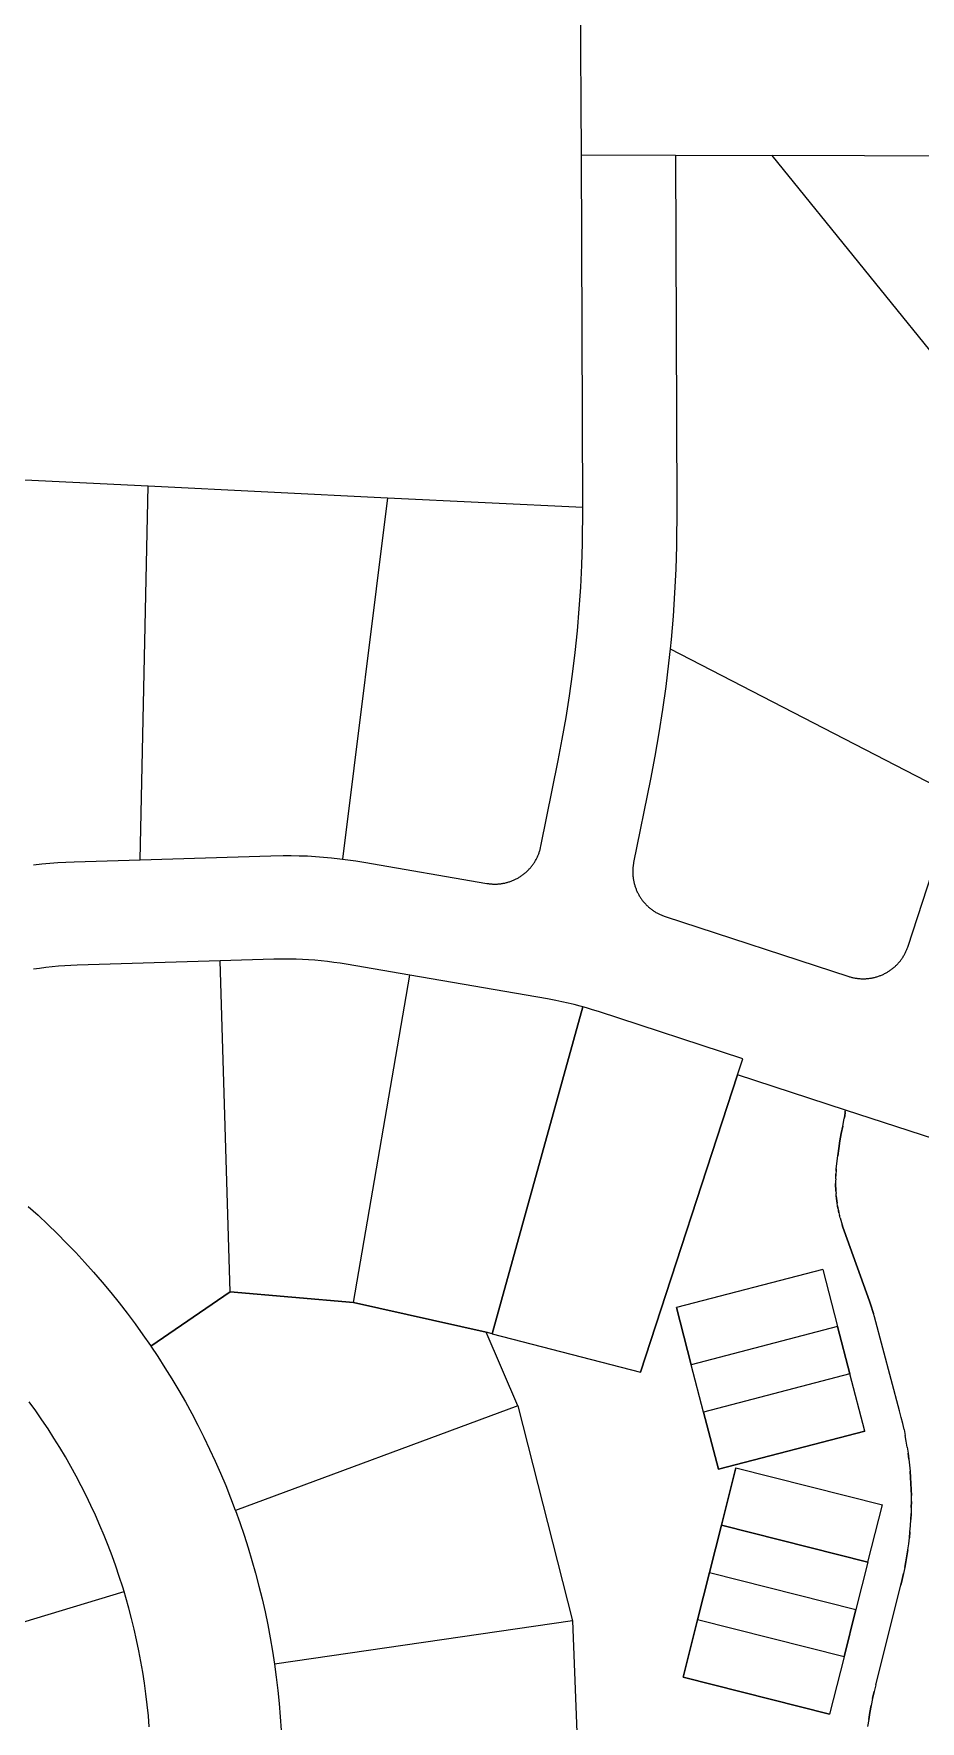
# Model space of a CAD drawing. Header units: feet. Extents: x 865220 to 2774701, y -2240498 to 961524.
# Drawn here: x 2767417 to 2767888, y 958093 to 958989 of the extents above; entities that cross this region are included whole.
import ezdxf

# ---------------------------------------------------------------- set-up
doc = ezdxf.new("R2010")
doc.units = ezdxf.units.FT
doc.header["$LTSCALE"] = 0.015
doc.header["$MEASUREMENT"] = 0
doc.layers.add('Parcels', color=7, linetype='Continuous', lineweight=0)

msp = doc.modelspace()

# ---------------------------------------------------------------- linework, layer by layer
at = {"layer": 'Parcels', "lineweight": 5}
for p, q in [((2767708.25, 958925.08), (2767704.11, 959828.99)), ((2767709.07, 958737.91), (2767708.25, 958925.08)), ((2767708.25, 958925.08), (2767758.25, 958924.91)), ((2767758.25, 958924.91), (2767759.06, 958738.13)), ((2767758.25, 958924.91), (2767809.68, 958924.73)), ((2767991.72, 958699.78), (2767809.68, 958924.73)), ((2767809.68, 958924.73), (2767809.68, 958924.73)), ((2768001.41, 958924.06), (2767809.68, 958924.73)), ((2767322.85, 958756.89), (2767478.05, 958749.27)), ((2767473.76, 958550.83), (2767478.05, 958749.27)), ((2767478.05, 958749.27), (2767605.19, 958743.02)), ((2767478.05, 958749.27), (2767478.05, 958749.27)), ((2767605.19, 958743.02), (2767581.29, 958551.17)), ((2767605.19, 958743.02), (2767709.07, 958737.91)), ((2767605.19, 958743.02), (2767605.19, 958743.02)), ((2767708.87, 958718.75), (2767709.07, 958737.91)), ((2767709.07, 958737.91), (2767709.07, 958737.91)), ((2767759.06, 958738.13), (2767758.85, 958717.53)), ((2767708.49, 958707.14), (2767708.87, 958718.75)), ((2767758.85, 958717.53), (2767758.44, 958705.04)), ((2767707.9, 958695.54), (2767708.49, 958707.14)), ((2767758.44, 958705.04), (2767757.81, 958692.57)), ((2767707.11, 958683.95), (2767707.9, 958695.54)), ((2767757.81, 958692.57), (2767756.96, 958680.11)), ((2767706.12, 958672.38), (2767707.11, 958683.95)), ((2767756.96, 958680.11), (2767755.89, 958667.67)), ((2767704.92, 958660.82), (2767706.12, 958672.38)), ((2767755.89, 958667.67), (2767755.39, 958662.86)), ((2767703.53, 958649.29), (2767704.92, 958660.82)), ((2767754.61, 958655.25), (2767753.11, 958642.85)), ((2767755.39, 958662.86), (2767754.61, 958655.25)), ((2767755.39, 958662.86), (2767908.87, 958583.64)), ((2767701.93, 958637.79), (2767703.53, 958649.29)), ((2767700.13, 958626.31), (2767701.93, 958637.79)), ((2767753.11, 958642.85), (2767751.39, 958630.49)), ((2767751.39, 958630.49), (2767749.46, 958618.15)), ((2767698.14, 958614.87), (2767700.13, 958626.31)), ((2767695.94, 958603.47), (2767698.14, 958614.87)), ((2767749.46, 958618.15), (2767747.31, 958605.85)), ((2767686.76, 958557.94), (2767695.94, 958603.47)), ((2767747.31, 958605.85), (2767744.95, 958593.58)), ((2767744.95, 958593.58), (2767736.03, 958549.38)), ((2767881.83, 958504.86), (2767902, 958566.82)), ((2767686.43, 958556.51), (2767686.53, 958556.93)), ((2767686.53, 958556.93), (2767686.63, 958557.36)), ((2767686.63, 958557.36), (2767686.76, 958557.94)), ((2767417.26, 958548.16), (2767421.54, 958548.63)), ((2767421.54, 958548.63), (2767425.84, 958549.03)), ((2767425.84, 958549.03), (2767430.13, 958549.35)), ((2767430.13, 958549.35), (2767434.44, 958549.59)), ((2767434.44, 958549.59), (2767438.75, 958549.76)), ((2767438.75, 958549.76), (2767473.76, 958550.83)), ((2767473.76, 958550.83), (2767543.2, 958552.96)), ((2767543.2, 958552.96), (2767549.76, 958553.07)), ((2767549.76, 958553.07), (2767554.07, 958553.05)), ((2767554.07, 958553.05), (2767558.38, 958552.96)), ((2767558.38, 958552.96), (2767562.68, 958552.79)), ((2767562.68, 958552.79), (2767566.99, 958552.54)), ((2767566.99, 958552.54), (2767571.29, 958552.22)), ((2767571.29, 958552.22), (2767575.58, 958551.83)), ((2767575.58, 958551.83), (2767579.86, 958551.36)), ((2767579.86, 958551.36), (2767581.29, 958551.17)), ((2767581.29, 958551.17), (2767584.14, 958550.81)), ((2767584.14, 958550.81), (2767588.4, 958550.19)), ((2767588.4, 958550.19), (2767592.66, 958549.5)), ((2767592.66, 958549.5), (2767658.01, 958538.25)), ((2767682.02, 958547.57), (2767682.28, 958547.92)), ((2767682.28, 958547.92), (2767682.54, 958548.27)), ((2767682.54, 958548.27), (2767682.79, 958548.63)), ((2767682.79, 958548.63), (2767683.04, 958548.99)), ((2767683.04, 958548.99), (2767683.28, 958549.35)), ((2767683.28, 958549.35), (2767683.51, 958549.72)), ((2767683.51, 958549.72), (2767683.73, 958550.09)), ((2767683.73, 958550.09), (2767683.95, 958550.47)), ((2767683.95, 958550.47), (2767684.17, 958550.85)), ((2767684.17, 958550.85), (2767684.37, 958551.24)), ((2767684.37, 958551.24), (2767684.57, 958551.62)), ((2767684.57, 958551.62), (2767684.77, 958552.01)), ((2767684.77, 958552.01), (2767684.95, 958552.41)), ((2767684.95, 958552.41), (2767685.13, 958552.81)), ((2767685.13, 958552.81), (2767685.3, 958553.21)), ((2767685.3, 958553.21), (2767685.47, 958553.61)), ((2767685.47, 958553.61), (2767685.63, 958554.02)), ((2767685.63, 958554.02), (2767685.78, 958554.43)), ((2767685.78, 958554.43), (2767685.92, 958554.84)), ((2767685.92, 958554.84), (2767686.06, 958555.25)), ((2767686.06, 958555.25), (2767686.19, 958555.67)), ((2767686.19, 958555.67), (2767686.31, 958556.09)), ((2767686.31, 958556.09), (2767686.43, 958556.51)), ((2767735.75, 958547.66), (2767735.7, 958547.22)), ((2767735.81, 958548.09), (2767735.75, 958547.66)), ((2767735.88, 958548.52), (2767735.81, 958548.09)), ((2767735.95, 958548.95), (2767735.88, 958548.52)), ((2767736.03, 958549.38), (2767735.95, 958548.95)), ((2767668.4, 958538.65), (2767668.82, 958538.76)), ((2767668.82, 958538.76), (2767669.24, 958538.88)), ((2767669.24, 958538.88), (2767669.66, 958539.01)), ((2767669.66, 958539.01), (2767670.08, 958539.14)), ((2767670.08, 958539.14), (2767670.49, 958539.28)), ((2767670.49, 958539.28), (2767670.9, 958539.43)), ((2767670.9, 958539.43), (2767671.31, 958539.58)), ((2767671.31, 958539.58), (2767671.71, 958539.74)), ((2767671.71, 958539.74), (2767672.12, 958539.91)), ((2767672.12, 958539.91), (2767672.52, 958540.09)), ((2767672.52, 958540.09), (2767672.91, 958540.27)), ((2767672.91, 958540.27), (2767673.3, 958540.46)), ((2767673.3, 958540.46), (2767673.69, 958540.65)), ((2767673.69, 958540.65), (2767674.08, 958540.86)), ((2767674.08, 958540.86), (2767674.46, 958541.07)), ((2767674.46, 958541.07), (2767674.84, 958541.28)), ((2767674.84, 958541.28), (2767675.22, 958541.51)), ((2767675.22, 958541.51), (2767675.59, 958541.74)), ((2767675.59, 958541.74), (2767675.95, 958541.97)), ((2767675.95, 958541.97), (2767676.32, 958542.21)), ((2767676.32, 958542.21), (2767676.68, 958542.46)), ((2767676.68, 958542.46), (2767677.03, 958542.72)), ((2767677.03, 958542.72), (2767677.38, 958542.98)), ((2767677.38, 958542.98), (2767677.73, 958543.25)), ((2767677.73, 958543.25), (2767678.07, 958543.52)), ((2767678.07, 958543.52), (2767678.4, 958543.8)), ((2767678.4, 958543.8), (2767678.73, 958544.08)), ((2767678.73, 958544.08), (2767679.06, 958544.37)), ((2767679.06, 958544.37), (2767679.38, 958544.67)), ((2767679.38, 958544.67), (2767679.69, 958544.97)), ((2767679.69, 958544.97), (2767680, 958545.28)), ((2767680, 958545.28), (2767680.31, 958545.59)), ((2767680.31, 958545.59), (2767680.61, 958545.91)), ((2767680.61, 958545.91), (2767680.9, 958546.23)), ((2767680.9, 958546.23), (2767681.19, 958546.56)), ((2767681.19, 958546.56), (2767681.47, 958546.89)), ((2767681.47, 958546.89), (2767681.75, 958547.23)), ((2767681.75, 958547.23), (2767682.02, 958547.57)), ((2767735.55, 958545.05), (2767735.54, 958544.61)), ((2767735.54, 958544.61), (2767735.54, 958544.18)), ((2767735.54, 958544.18), (2767735.55, 958543.74)), ((2767735.56, 958545.48), (2767735.55, 958545.05)), ((2767735.55, 958543.74), (2767735.57, 958543.3)), ((2767735.58, 958545.92), (2767735.56, 958545.48)), ((2767735.57, 958543.3), (2767735.59, 958542.87)), ((2767735.61, 958546.35), (2767735.58, 958545.92)), ((2767735.59, 958542.87), (2767735.62, 958542.43)), ((2767735.65, 958546.79), (2767735.61, 958546.35)), ((2767735.62, 958542.43), (2767735.66, 958542)), ((2767735.7, 958547.22), (2767735.65, 958546.79)), ((2767735.66, 958542), (2767735.71, 958541.56)), ((2767735.71, 958541.56), (2767735.76, 958541.13)), ((2767735.76, 958541.13), (2767735.82, 958540.7)), ((2767735.82, 958540.7), (2767735.89, 958540.27)), ((2767735.89, 958540.27), (2767735.97, 958539.84)), ((2767735.97, 958539.84), (2767736.05, 958539.41)), ((2767736.05, 958539.41), (2767736.14, 958538.98)), ((2767736.14, 958538.98), (2767736.24, 958538.56)), ((2767658.01, 958538.25), (2767658.45, 958538.18)), ((2767658.45, 958538.18), (2767658.88, 958538.11)), ((2767658.88, 958538.11), (2767659.31, 958538.06)), ((2767659.31, 958538.06), (2767659.74, 958538.01)), ((2767659.74, 958538.01), (2767660.18, 958537.97)), ((2767660.18, 958537.97), (2767660.61, 958537.94)), ((2767660.61, 958537.94), (2767661.05, 958537.91)), ((2767661.05, 958537.91), (2767661.48, 958537.9)), ((2767661.48, 958537.9), (2767661.92, 958537.89)), ((2767661.92, 958537.89), (2767662.36, 958537.88)), ((2767662.36, 958537.88), (2767662.79, 958537.89)), ((2767662.79, 958537.89), (2767663.23, 958537.9)), ((2767663.23, 958537.9), (2767663.67, 958537.92)), ((2767663.67, 958537.92), (2767664.1, 958537.95)), ((2767664.1, 958537.95), (2767664.54, 958537.99)), ((2767664.54, 958537.99), (2767664.97, 958538.03)), ((2767664.97, 958538.03), (2767665.4, 958538.08)), ((2767665.4, 958538.08), (2767665.83, 958538.14)), ((2767665.83, 958538.14), (2767666.27, 958538.21)), ((2767666.27, 958538.21), (2767666.7, 958538.28)), ((2767666.7, 958538.28), (2767667.12, 958538.36)), ((2767667.12, 958538.36), (2767667.55, 958538.45)), ((2767667.55, 958538.45), (2767667.98, 958538.55)), ((2767667.98, 958538.55), (2767668.4, 958538.65)), ((2767736.24, 958538.56), (2767736.35, 958538.14)), ((2767736.35, 958538.14), (2767736.46, 958537.71)), ((2767736.46, 958537.71), (2767736.58, 958537.3)), ((2767736.58, 958537.3), (2767736.71, 958536.88)), ((2767736.71, 958536.88), (2767736.85, 958536.46)), ((2767736.85, 958536.46), (2767736.99, 958536.05)), ((2767736.99, 958536.05), (2767737.14, 958535.64)), ((2767737.14, 958535.64), (2767737.3, 958535.23)), ((2767737.3, 958535.23), (2767737.46, 958534.83)), ((2767737.46, 958534.83), (2767737.63, 958534.43)), ((2767737.63, 958534.43), (2767737.81, 958534.03)), ((2767737.81, 958534.03), (2767737.99, 958533.64)), ((2767737.99, 958533.64), (2767738.19, 958533.24)), ((2767738.19, 958533.24), (2767738.38, 958532.86)), ((2767738.38, 958532.86), (2767738.59, 958532.47)), ((2767738.59, 958532.47), (2767738.8, 958532.09)), ((2767738.8, 958532.09), (2767739.02, 958531.71)), ((2767739.02, 958531.71), (2767739.25, 958531.34)), ((2767739.25, 958531.34), (2767739.48, 958530.97)), ((2767739.48, 958530.97), (2767739.72, 958530.6)), ((2767739.72, 958530.6), (2767739.96, 958530.24)), ((2767739.96, 958530.24), (2767740.21, 958529.89)), ((2767740.21, 958529.89), (2767740.47, 958529.53)), ((2767740.47, 958529.53), (2767740.73, 958529.19)), ((2767740.73, 958529.19), (2767741, 958528.84)), ((2767741, 958528.84), (2767741.28, 958528.5)), ((2767741.28, 958528.5), (2767741.56, 958528.17)), ((2767741.56, 958528.17), (2767741.84, 958527.84)), ((2767741.84, 958527.84), (2767742.14, 958527.52)), ((2767742.14, 958527.52), (2767742.43, 958527.2)), ((2767742.43, 958527.2), (2767742.74, 958526.88)), ((2767742.74, 958526.88), (2767743.05, 958526.58)), ((2767743.05, 958526.58), (2767743.36, 958526.27)), ((2767743.36, 958526.27), (2767743.68, 958525.98)), ((2767743.68, 958525.98), (2767744.01, 958525.69)), ((2767744.01, 958525.69), (2767744.34, 958525.4)), ((2767744.34, 958525.4), (2767744.67, 958525.12)), ((2767744.67, 958525.12), (2767745.01, 958524.85)), ((2767745.01, 958524.85), (2767745.35, 958524.58)), ((2767745.35, 958524.58), (2767745.7, 958524.32)), ((2767745.7, 958524.32), (2767746.06, 958524.06)), ((2767746.06, 958524.06), (2767746.41, 958523.81)), ((2767746.41, 958523.81), (2767746.78, 958523.57)), ((2767746.78, 958523.57), (2767747.14, 958523.33)), ((2767747.14, 958523.33), (2767747.51, 958523.1)), ((2767747.51, 958523.1), (2767747.89, 958522.88)), ((2767747.89, 958522.88), (2767748.27, 958522.66)), ((2767748.27, 958522.66), (2767748.65, 958522.45)), ((2767748.65, 958522.45), (2767749.03, 958522.24)), ((2767749.03, 958522.24), (2767749.42, 958522.05)), ((2767749.42, 958522.05), (2767749.81, 958521.86)), ((2767749.81, 958521.86), (2767750.21, 958521.67)), ((2767750.21, 958521.67), (2767750.61, 958521.5)), ((2767750.61, 958521.5), (2767751.01, 958521.33)), ((2767751.01, 958521.33), (2767751.42, 958521.16)), ((2767751.42, 958521.16), (2767751.82, 958521.01)), ((2767751.82, 958521.01), (2767752.23, 958520.86)), ((2767752.23, 958520.86), (2767752.78, 958520.67)), ((2767752.78, 958520.67), (2767850.3, 958488.84)), ((2767881.05, 958502.81), (2767881.22, 958503.21)), ((2767881.22, 958503.21), (2767881.38, 958503.62)), ((2767881.38, 958503.62), (2767881.54, 958504.02)), ((2767881.54, 958504.02), (2767881.68, 958504.43)), ((2767881.68, 958504.43), (2767881.83, 958504.86)), ((2767427.06, 958493.91), (2767423.73, 958493.55)), ((2767430.4, 958494.22), (2767427.06, 958493.91)), ((2767433.74, 958494.47), (2767430.4, 958494.22)), ((2767437.08, 958494.66), (2767433.74, 958494.47)), ((2767440.43, 958494.79), (2767437.08, 958494.66)), ((2767516.29, 958497.12), (2767440.43, 958494.79)), ((2767544.88, 958497.99), (2767516.29, 958497.12)), ((2767521.67, 958321.33), (2767516.29, 958497.12)), ((2767549.98, 958498.08), (2767544.88, 958497.99)), ((2767553.33, 958498.06), (2767549.98, 958498.08)), ((2767556.68, 958497.99), (2767553.33, 958498.06)), ((2767560.03, 958497.86), (2767556.68, 958497.99)), ((2767563.37, 958497.67), (2767560.03, 958497.86)), ((2767566.71, 958497.42), (2767563.37, 958497.67)), ((2767570.05, 958497.11), (2767566.71, 958497.42)), ((2767573.38, 958496.74), (2767570.05, 958497.11)), ((2767576.71, 958496.32), (2767573.38, 958496.74)), ((2767580.02, 958495.84), (2767576.71, 958496.32)), ((2767583.33, 958495.3), (2767580.02, 958495.84)), ((2767617.05, 958489.5), (2767583.33, 958495.3)), ((2767874.43, 958493.72), (2767874.76, 958494.01)), ((2767874.76, 958494.01), (2767875.08, 958494.3)), ((2767875.08, 958494.3), (2767875.4, 958494.6)), ((2767875.4, 958494.6), (2767875.71, 958494.91)), ((2767875.71, 958494.91), (2767876.02, 958495.22)), ((2767876.02, 958495.22), (2767876.32, 958495.53)), ((2767876.32, 958495.53), (2767876.61, 958495.85)), ((2767876.61, 958495.85), (2767876.9, 958496.18)), ((2767876.9, 958496.18), (2767877.19, 958496.51)), ((2767877.19, 958496.51), (2767877.46, 958496.85)), ((2767877.46, 958496.85), (2767877.74, 958497.19)), ((2767877.74, 958497.19), (2767878, 958497.53)), ((2767878, 958497.53), (2767878.26, 958497.88)), ((2767878.26, 958497.88), (2767878.51, 958498.24)), ((2767878.51, 958498.24), (2767878.76, 958498.6)), ((2767878.76, 958498.6), (2767879, 958498.96)), ((2767879, 958498.96), (2767879.24, 958499.33)), ((2767879.24, 958499.33), (2767879.47, 958499.7)), ((2767879.47, 958499.7), (2767879.69, 958500.08)), ((2767879.69, 958500.08), (2767879.9, 958500.46)), ((2767879.9, 958500.46), (2767880.11, 958500.84)), ((2767880.11, 958500.84), (2767880.32, 958501.23)), ((2767880.32, 958501.23), (2767880.51, 958501.62)), ((2767880.51, 958501.62), (2767880.7, 958502.01)), ((2767880.7, 958502.01), (2767880.88, 958502.41)), ((2767880.88, 958502.41), (2767881.05, 958502.81)), ((2767420.4, 958493.13), (2767417.09, 958492.65)), ((2767423.73, 958493.55), (2767420.4, 958493.13)), ((2767587.12, 958315.67), (2767617.05, 958489.5)), ((2767617.05, 958489.5), (2767617.05, 958489.5)), ((2767690.33, 958476.88), (2767617.05, 958489.5)), ((2767850.3, 958488.84), (2767850.72, 958488.71)), ((2767850.72, 958488.71), (2767851.14, 958488.58)), ((2767851.14, 958488.58), (2767851.56, 958488.47)), ((2767851.56, 958488.47), (2767851.98, 958488.36)), ((2767851.98, 958488.36), (2767852.4, 958488.26)), ((2767852.4, 958488.26), (2767852.83, 958488.16)), ((2767852.83, 958488.16), (2767853.25, 958488.07)), ((2767853.25, 958488.07), (2767853.68, 958487.99)), ((2767853.68, 958487.99), (2767854.11, 958487.92)), ((2767854.11, 958487.92), (2767854.55, 958487.86)), ((2767854.55, 958487.86), (2767854.98, 958487.8)), ((2767854.98, 958487.8), (2767855.41, 958487.75)), ((2767855.41, 958487.75), (2767855.85, 958487.71)), ((2767855.85, 958487.71), (2767856.28, 958487.67)), ((2767856.28, 958487.67), (2767856.72, 958487.64)), ((2767856.72, 958487.64), (2767857.15, 958487.62)), ((2767857.15, 958487.62), (2767857.59, 958487.61)), ((2767857.59, 958487.61), (2767858.02, 958487.61)), ((2767858.02, 958487.61), (2767858.46, 958487.61)), ((2767858.46, 958487.61), (2767858.9, 958487.62)), ((2767858.9, 958487.62), (2767859.33, 958487.64)), ((2767859.33, 958487.64), (2767859.77, 958487.67)), ((2767859.77, 958487.67), (2767860.2, 958487.7)), ((2767860.2, 958487.7), (2767860.64, 958487.74)), ((2767860.64, 958487.74), (2767861.07, 958487.79)), ((2767861.07, 958487.79), (2767861.5, 958487.85)), ((2767861.5, 958487.85), (2767861.93, 958487.91)), ((2767861.93, 958487.91), (2767862.37, 958487.98)), ((2767862.37, 958487.98), (2767862.79, 958488.06)), ((2767862.79, 958488.06), (2767863.22, 958488.15)), ((2767863.22, 958488.15), (2767863.65, 958488.24)), ((2767863.65, 958488.24), (2767864.07, 958488.34)), ((2767864.07, 958488.34), (2767864.49, 958488.45)), ((2767864.49, 958488.45), (2767864.92, 958488.57)), ((2767864.92, 958488.57), (2767865.33, 958488.69)), ((2767865.33, 958488.69), (2767865.75, 958488.82)), ((2767865.75, 958488.82), (2767866.16, 958488.96)), ((2767866.16, 958488.96), (2767866.58, 958489.1)), ((2767866.58, 958489.1), (2767866.98, 958489.26)), ((2767866.98, 958489.26), (2767867.39, 958489.42)), ((2767867.39, 958489.42), (2767867.79, 958489.58)), ((2767867.79, 958489.58), (2767868.19, 958489.76)), ((2767868.19, 958489.76), (2767868.59, 958489.94)), ((2767868.59, 958489.94), (2767868.99, 958490.12)), ((2767868.99, 958490.12), (2767869.38, 958490.32)), ((2767869.38, 958490.32), (2767869.76, 958490.52)), ((2767869.76, 958490.52), (2767870.15, 958490.73)), ((2767870.15, 958490.73), (2767870.53, 958490.94)), ((2767870.53, 958490.94), (2767870.9, 958491.16)), ((2767870.9, 958491.16), (2767871.28, 958491.39)), ((2767871.28, 958491.39), (2767871.64, 958491.62)), ((2767871.64, 958491.62), (2767872.01, 958491.86)), ((2767872.01, 958491.86), (2767872.37, 958492.11)), ((2767872.37, 958492.11), (2767872.72, 958492.36)), ((2767872.72, 958492.36), (2767873.07, 958492.62)), ((2767873.07, 958492.62), (2767873.42, 958492.89)), ((2767873.42, 958492.89), (2767873.76, 958493.16)), ((2767873.76, 958493.16), (2767874.1, 958493.43)), ((2767874.1, 958493.43), (2767874.43, 958493.72)), ((2767694.65, 958476.09), (2767690.33, 958476.88)), ((2767690.33, 958476.88), (2767690.33, 958476.88)), ((2767697.93, 958475.41), (2767694.65, 958476.09)), ((2767660.93, 958299.13), (2767708.97, 958472.71)), ((2767708.97, 958472.71), (2767660.93, 958299.13)), ((2767701.2, 958474.68), (2767697.93, 958475.41)), ((2767704.46, 958473.9), (2767701.2, 958474.68)), ((2767707.7, 958473.05), (2767704.46, 958473.9)), ((2767708.97, 958472.71), (2767707.7, 958473.05)), ((2767710.93, 958472.15), (2767708.97, 958472.71)), ((2767714.14, 958471.2), (2767710.93, 958472.15)), ((2767717.33, 958470.19), (2767714.14, 958471.2)), ((2767794.02, 958445.16), (2767717.33, 958470.19)), ((2767717.33, 958470.19), (2767717.33, 958470.19)), ((2767791.23, 958436.6), (2767794.02, 958445.16)), ((2767739.7, 958278.73), (2767791.23, 958436.6)), ((2767791.23, 958436.6), (2767739.7, 958278.73)), ((2767848.51, 958417.9), (2767791.23, 958436.6)), ((2767847.12, 958409.41), (2767847.94, 958413.34)), ((2767847.94, 958413.34), (2767848.03, 958413.77)), ((2767848.03, 958413.77), (2767847.94, 958413.34)), ((2767848.03, 958413.77), (2767848.12, 958414.19)), ((2767848.12, 958414.19), (2767848.19, 958414.62)), ((2767848.19, 958414.62), (2767848.12, 958414.19)), ((2767848.19, 958414.62), (2767848.26, 958415.06)), ((2767848.26, 958415.06), (2767848.19, 958414.62)), ((2767848.26, 958415.06), (2767848.32, 958415.49)), ((2767848.32, 958415.49), (2767848.26, 958415.06)), ((2767848.32, 958415.49), (2767848.37, 958415.92)), ((2767848.37, 958415.92), (2767848.41, 958416.35)), ((2767848.41, 958416.35), (2767848.37, 958415.92)), ((2767848.41, 958416.35), (2767848.45, 958416.79)), ((2767848.45, 958416.79), (2767848.48, 958417.22)), ((2767848.48, 958417.22), (2767848.45, 958416.79)), ((2767848.48, 958417.22), (2767848.51, 958417.9)), ((2767848.51, 958417.9), (2767848.51, 958417.9)), ((2767902.58, 958400.26), (2767848.51, 958417.9)), ((2767845.67, 958401.52), (2767846.36, 958405.47)), ((2767846.36, 958405.47), (2767845.67, 958401.52)), ((2767846.36, 958405.47), (2767847.12, 958409.41)), ((2767847.12, 958409.41), (2767846.36, 958405.47)), ((2767844.5, 958393.57), (2767845.05, 958397.55)), ((2767845.05, 958397.55), (2767844.5, 958393.57)), ((2767845.05, 958397.55), (2767845.67, 958401.52)), ((2767845.67, 958401.52), (2767845.05, 958397.55)), ((2767843.6, 958385.38), (2767843.72, 958386.68)), ((2767843.72, 958386.68), (2767843.6, 958385.38)), ((2767843.72, 958386.68), (2767844.5, 958393.57)), ((2767843.36, 958380.15), (2767843.35, 958378.84)), ((2767843.37, 958377.53), (2767843.35, 958378.84)), ((2767843.35, 958378.84), (2767843.37, 958377.53)), ((2767843.38, 958381.46), (2767843.36, 958380.15)), ((2767843.42, 958376.22), (2767843.37, 958377.53)), ((2767843.37, 958377.53), (2767843.42, 958376.22)), ((2767843.38, 958381.46), (2767843.43, 958382.76)), ((2767843.43, 958382.76), (2767843.5, 958384.07)), ((2767843.5, 958384.07), (2767843.43, 958382.76)), ((2767843.6, 958385.38), (2767843.5, 958384.07)), ((2767843.48, 958374.91), (2767843.42, 958376.22)), ((2767843.42, 958376.22), (2767843.48, 958374.91)), ((2767843.48, 958374.91), (2767843.57, 958373.61)), ((2767843.68, 958372.31), (2767843.57, 958373.61)), ((2767843.81, 958371), (2767843.68, 958372.31)), ((2767843.68, 958372.31), (2767843.81, 958371)), ((2767843.97, 958369.7), (2767843.81, 958371)), ((2767843.81, 958371), (2767843.97, 958369.7)), ((2767844.15, 958368.41), (2767843.97, 958369.7)), ((2767843.97, 958369.7), (2767844.15, 958368.41)), ((2767414.41, 958366.76), (2767419.63, 958362.03)), ((2767419.63, 958362.03), (2767424.76, 958357.21)), ((2767844.35, 958367.11), (2767844.15, 958368.41)), ((2767844.57, 958365.82), (2767844.35, 958367.11)), ((2767844.35, 958367.11), (2767844.57, 958365.82)), ((2767844.57, 958365.82), (2767844.82, 958364.54)), ((2767845.09, 958363.26), (2767844.82, 958364.54)), ((2767844.82, 958364.54), (2767845.09, 958363.26)), ((2767845.09, 958363.26), (2767845.38, 958361.98)), ((2767845.69, 958360.71), (2767845.38, 958361.98)), ((2767845.69, 958360.71), (2767846.03, 958359.45)), ((2767424.76, 958357.21), (2767429.81, 958352.3)), ((2767429.81, 958352.3), (2767434.77, 958347.3)), ((2767846.03, 958359.45), (2767846.39, 958358.19)), ((2767846.39, 958358.19), (2767846.77, 958356.93)), ((2767847.17, 958355.69), (2767846.77, 958356.93)), ((2767846.77, 958356.93), (2767847.17, 958355.69)), ((2767847.84, 958353.76), (2767847.17, 958355.69)), ((2767847.17, 958355.69), (2767847.84, 958353.76)), ((2767861.37, 958316.41), (2767847.84, 958353.76)), ((2767847.84, 958353.76), (2767861.37, 958316.41)), ((2767434.77, 958347.3), (2767439.64, 958342.22)), ((2767439.64, 958342.22), (2767444.43, 958337.05)), ((2767444.43, 958337.05), (2767449.12, 958331.8)), ((2767836.48, 958333.25), (2767758.75, 958313)), ((2767836.48, 958333.25), (2767844.38, 958302.93)), ((2767449.12, 958331.8), (2767453.72, 958326.47)), ((2767453.72, 958326.47), (2767458.23, 958321.06)), ((2767458.23, 958321.06), (2767462.64, 958315.57)), ((2767462.64, 958315.57), (2767466.95, 958310.01)), ((2767521.67, 958321.33), (2767479.48, 958292.61)), ((2767479.48, 958292.61), (2767521.67, 958321.33)), ((2767587.12, 958315.67), (2767521.67, 958321.33)), ((2767521.67, 958321.33), (2767521.67, 958321.33)), ((2767521.67, 958321.33), (2767587.12, 958315.67)), ((2767657.7, 958299.97), (2767587.12, 958315.67)), ((2767587.12, 958315.67), (2767587.12, 958315.67)), ((2767587.12, 958315.67), (2767657.7, 958299.97)), ((2767862.46, 958313.22), (2767861.37, 958316.41)), ((2767861.37, 958316.41), (2767862.46, 958313.22)), ((2767466.95, 958310.01), (2767471.17, 958304.37)), ((2767766.65, 958282.68), (2767758.75, 958313)), ((2767758.75, 958313), (2767766.65, 958282.68)), ((2767862.99, 958311.56), (2767862.46, 958313.22)), ((2767862.46, 958313.22), (2767862.99, 958311.56)), ((2767863.48, 958309.89), (2767862.99, 958311.56)), ((2767862.99, 958311.56), (2767863.48, 958309.89)), ((2767863.95, 958308.2), (2767863.48, 958309.89)), ((2767877.35, 958258.13), (2767863.95, 958308.2)), ((2767471.17, 958304.37), (2767475.29, 958298.65)), ((2767475.29, 958298.65), (2767479.31, 958292.87)), ((2767674.51, 958260.78), (2767657.7, 958299.97)), ((2767660.93, 958299.13), (2767657.7, 958299.97)), ((2767660.93, 958299.13), (2767739.7, 958278.73)), ((2767844.38, 958302.93), (2767766.65, 958282.68)), ((2767844.38, 958302.93), (2767850.93, 958277.77)), ((2767844.38, 958302.93), (2767844.38, 958302.93)), ((2767850.93, 958277.77), (2767844.38, 958302.93)), ((2767479.31, 958292.87), (2767479.48, 958292.61)), ((2767479.48, 958292.61), (2767483.22, 958287.02)), ((2767483.22, 958287.02), (2767487.04, 958281.1)), ((2767487.04, 958281.1), (2767490.75, 958275.12)), ((2767773.2, 958257.53), (2767766.65, 958282.68)), ((2767766.65, 958282.68), (2767766.65, 958282.68)), ((2767490.75, 958275.12), (2767494.35, 958269.07)), ((2767850.93, 958277.77), (2767773.2, 958257.53)), ((2767850.93, 958277.77), (2767850.93, 958277.77)), ((2767858.83, 958247.46), (2767850.93, 958277.77)), ((2767418.34, 958258.22), (2767414.94, 958262.94)), ((2767494.35, 958269.07), (2767497.85, 958262.96)), ((2767497.85, 958262.96), (2767501.24, 958256.78)), ((2767421.66, 958253.44), (2767418.34, 958258.22)), ((2767424.9, 958248.6), (2767421.66, 958253.44)), ((2767501.24, 958256.78), (2767504.52, 958250.56)), ((2767674.51, 958260.78), (2767524.44, 958205.35)), ((2767674.51, 958260.78), (2767703.54, 958146.72)), ((2767781.1, 958227.21), (2767773.2, 958257.53)), ((2767773.2, 958257.53), (2767781.1, 958227.21)), ((2767773.2, 958257.53), (2767773.2, 958257.53)), ((2767878.26, 958254.59), (2767877.35, 958258.13)), ((2767879, 958251.47), (2767878.26, 958254.59)), ((2767428.05, 958243.71), (2767424.9, 958248.6)), ((2767431.11, 958238.76), (2767428.05, 958243.71)), ((2767504.52, 958250.56), (2767507.7, 958244.27)), ((2767507.7, 958244.27), (2767510.76, 958237.93)), ((2767858.83, 958247.46), (2767781.1, 958227.21)), ((2767781.1, 958227.21), (2767858.83, 958247.46)), ((2767879.69, 958248.33), (2767879, 958251.47)), ((2767879.69, 958248.33), (2767880.32, 958245.18)), ((2767880.9, 958242.02), (2767880.32, 958245.18)), ((2767434.09, 958233.76), (2767431.11, 958238.76)), ((2767510.76, 958237.93), (2767513.71, 958231.54)), ((2767881.42, 958238.85), (2767880.9, 958242.02)), ((2767881.42, 958238.85), (2767881.89, 958235.68)), ((2767882.3, 958232.49), (2767881.89, 958235.68)), ((2767881.89, 958235.68), (2767882.3, 958232.49)), ((2767436.99, 958228.71), (2767434.09, 958233.76)), ((2767439.79, 958223.61), (2767436.99, 958228.71)), ((2767513.71, 958231.54), (2767516.55, 958225.09)), ((2767782.63, 958197.59), (2767790.29, 958227.97)), ((2767790.29, 958227.97), (2767782.63, 958197.59)), ((2767790.29, 958227.97), (2767868.18, 958208.32)), ((2767882.3, 958232.49), (2767882.65, 958229.3)), ((2767882.65, 958229.3), (2767882.95, 958226.1)), ((2767883.19, 958222.9), (2767882.95, 958226.1)), ((2767882.95, 958226.1), (2767883.19, 958222.9)), ((2767442.5, 958218.46), (2767439.79, 958223.61)), ((2767445.13, 958213.27), (2767442.5, 958218.46)), ((2767516.55, 958225.09), (2767519.28, 958218.6)), ((2767519.28, 958218.6), (2767521.9, 958212.06)), ((2767883.38, 958219.7), (2767883.19, 958222.9)), ((2767883.19, 958222.9), (2767883.38, 958219.7)), ((2767883.51, 958216.49), (2767883.38, 958219.7)), ((2767883.38, 958219.7), (2767883.51, 958216.49)), ((2767883.59, 958213.28), (2767883.51, 958216.49)), ((2767883.51, 958216.49), (2767883.59, 958213.28)), ((2767447.66, 958208.03), (2767445.13, 958213.27)), ((2767450.1, 958202.74), (2767447.66, 958208.03)), ((2767521.9, 958212.06), (2767524.4, 958205.48)), ((2767860.52, 958177.95), (2767868.18, 958208.32)), ((2767883.57, 958206.86), (2767883.61, 958210.07)), ((2767883.61, 958210.07), (2767883.57, 958206.86)), ((2767883.61, 958210.07), (2767883.59, 958213.28)), ((2767452.45, 958197.42), (2767450.1, 958202.74)), ((2767524.4, 958205.48), (2767524.44, 958205.35)), ((2767524.44, 958205.35), (2767526.78, 958198.85)), ((2767526.78, 958198.85), (2767529.05, 958192.19)), ((2767883.12, 958197.23), (2767883.33, 958200.44)), ((2767883.33, 958200.44), (2767883.48, 958203.65)), ((2767883.48, 958203.65), (2767883.33, 958200.44)), ((2767883.57, 958206.86), (2767883.48, 958203.65)), ((2767454.7, 958192.05), (2767452.45, 958197.42)), ((2767456.86, 958186.65), (2767454.7, 958192.05)), ((2767529.05, 958192.19), (2767531.2, 958185.48)), ((2767776.28, 958172.38), (2767782.63, 958197.59)), ((2767782.63, 958197.59), (2767776.28, 958172.38)), ((2767782.63, 958197.59), (2767782.63, 958197.59)), ((2767782.63, 958197.59), (2767860.52, 958177.95)), ((2767860.52, 958177.95), (2767782.63, 958197.59)), ((2767882.18, 958187.65), (2767882.55, 958190.84)), ((2767882.55, 958190.84), (2767882.86, 958194.03)), ((2767882.86, 958194.03), (2767882.55, 958190.84)), ((2767882.86, 958194.03), (2767883.12, 958197.23)), ((2767458.93, 958181.21), (2767456.86, 958186.65)), ((2767460.9, 958175.73), (2767458.93, 958181.21)), ((2767531.2, 958185.48), (2767533.23, 958178.74)), ((2767880.73, 958178.13), (2767881.26, 958181.29)), ((2767881.26, 958181.29), (2767880.73, 958178.13)), ((2767881.26, 958181.29), (2767881.75, 958184.47)), ((2767881.75, 958184.47), (2767881.26, 958181.29)), ((2767881.75, 958184.47), (2767882.18, 958187.65)), ((2767462.77, 958170.22), (2767460.9, 958175.73)), ((2767533.23, 958178.74), (2767535.15, 958171.97)), ((2767535.15, 958171.97), (2767536.95, 958165.16)), ((2767769.92, 958147.17), (2767776.28, 958172.38)), ((2767776.28, 958172.38), (2767769.92, 958147.17)), ((2767776.28, 958172.38), (2767854.16, 958152.74)), ((2767860.52, 958177.95), (2767854.16, 958152.74)), ((2767860.52, 958177.95), (2767860.52, 958177.95)), ((2767878.78, 958168.69), (2767879.48, 958171.83)), ((2767879.48, 958171.83), (2767878.78, 958168.69)), ((2767880.13, 958174.97), (2767879.48, 958171.83)), ((2767880.13, 958174.97), (2767880.73, 958178.13)), ((2767880.73, 958178.13), (2767880.13, 958174.97)), ((2767464.55, 958164.68), (2767462.77, 958170.22)), ((2767465.26, 958162.37), (2767464.55, 958164.68)), ((2767536.95, 958165.16), (2767538.63, 958158.32)), ((2767864.72, 958112.82), (2767878.02, 958165.57)), ((2767878.02, 958165.57), (2767878.78, 958168.69)), ((2767878.78, 958168.69), (2767878.02, 958165.57)), ((2767262.36, 958100.82), (2767465.26, 958162.37)), ((2767465.26, 958162.37), (2767465.26, 958162.37)), ((2767466.23, 958159.11), (2767465.26, 958162.37)), ((2767467.82, 958153.51), (2767466.23, 958159.11)), ((2767469.3, 958147.88), (2767467.82, 958153.51)), ((2767538.63, 958158.32), (2767540.18, 958151.45)), ((2767470.69, 958142.23), (2767469.3, 958147.88)), ((2767540.18, 958151.45), (2767541.62, 958144.56)), ((2767541.62, 958144.56), (2767542.94, 958137.64)), ((2767703.54, 958146.72), (2767545.22, 958123.68)), ((2767703.54, 958146.72), (2767703.54, 958146.72)), ((2767703.54, 958146.72), (2767708.23, 958029.12)), ((2767762.26, 958116.79), (2767769.92, 958147.17)), ((2767769.92, 958147.17), (2767762.26, 958116.79)), ((2767847.8, 958127.53), (2767769.92, 958147.17)), ((2767854.16, 958152.74), (2767847.8, 958127.53)), ((2767847.8, 958127.53), (2767854.16, 958152.74)), ((2767854.16, 958152.74), (2767854.16, 958152.74)), ((2767471.98, 958136.55), (2767470.69, 958142.23)), ((2767473.17, 958130.85), (2767471.98, 958136.55)), ((2767542.94, 958137.64), (2767544.14, 958130.7)), ((2767474.26, 958125.14), (2767473.17, 958130.85)), ((2767544.14, 958130.7), (2767545.22, 958123.68)), ((2767847.8, 958127.53), (2767840.14, 958097.15)), ((2767847.8, 958127.53), (2767847.8, 958127.53)), ((2767475.25, 958119.4), (2767474.26, 958125.14)), ((2767476.13, 958113.65), (2767475.25, 958119.4)), ((2767545.22, 958123.68), (2767546.17, 958116.77)), ((2767476.92, 958107.88), (2767476.13, 958113.65)), ((2767546.17, 958116.77), (2767547, 958109.78)), ((2767547, 958109.78), (2767547.71, 958102.77)), ((2767840.14, 958097.15), (2767762.26, 958116.79)), ((2767762.26, 958116.79), (2767840.14, 958097.15)), ((2767863, 958105.48), (2767863.83, 958109.16)), ((2767863.83, 958109.16), (2767863, 958105.48)), ((2767864.72, 958112.82), (2767863.83, 958109.16)), ((2767477.61, 958102.1), (2767476.92, 958107.88)), ((2767478.2, 958096.31), (2767477.61, 958102.1)), ((2767547.71, 958102.77), (2767548.3, 958095.75)), ((2767861.54, 958098.08), (2767862.24, 958101.79)), ((2767862.24, 958101.79), (2767861.54, 958098.08)), ((2767863, 958105.48), (2767862.24, 958101.79)), ((2767478.69, 958090.52), (2767478.2, 958096.31)), ((2767548.3, 958095.75), (2767548.77, 958088.73)), ((2767860.91, 958094.37), (2767860.35, 958090.64)), ((2767860.91, 958094.37), (2767861.54, 958098.08)), ((2767861.54, 958098.08), (2767860.91, 958094.37))]:
    msp.add_line(p, q, dxfattribs=at)

doc.saveas('drawing.dxf')
